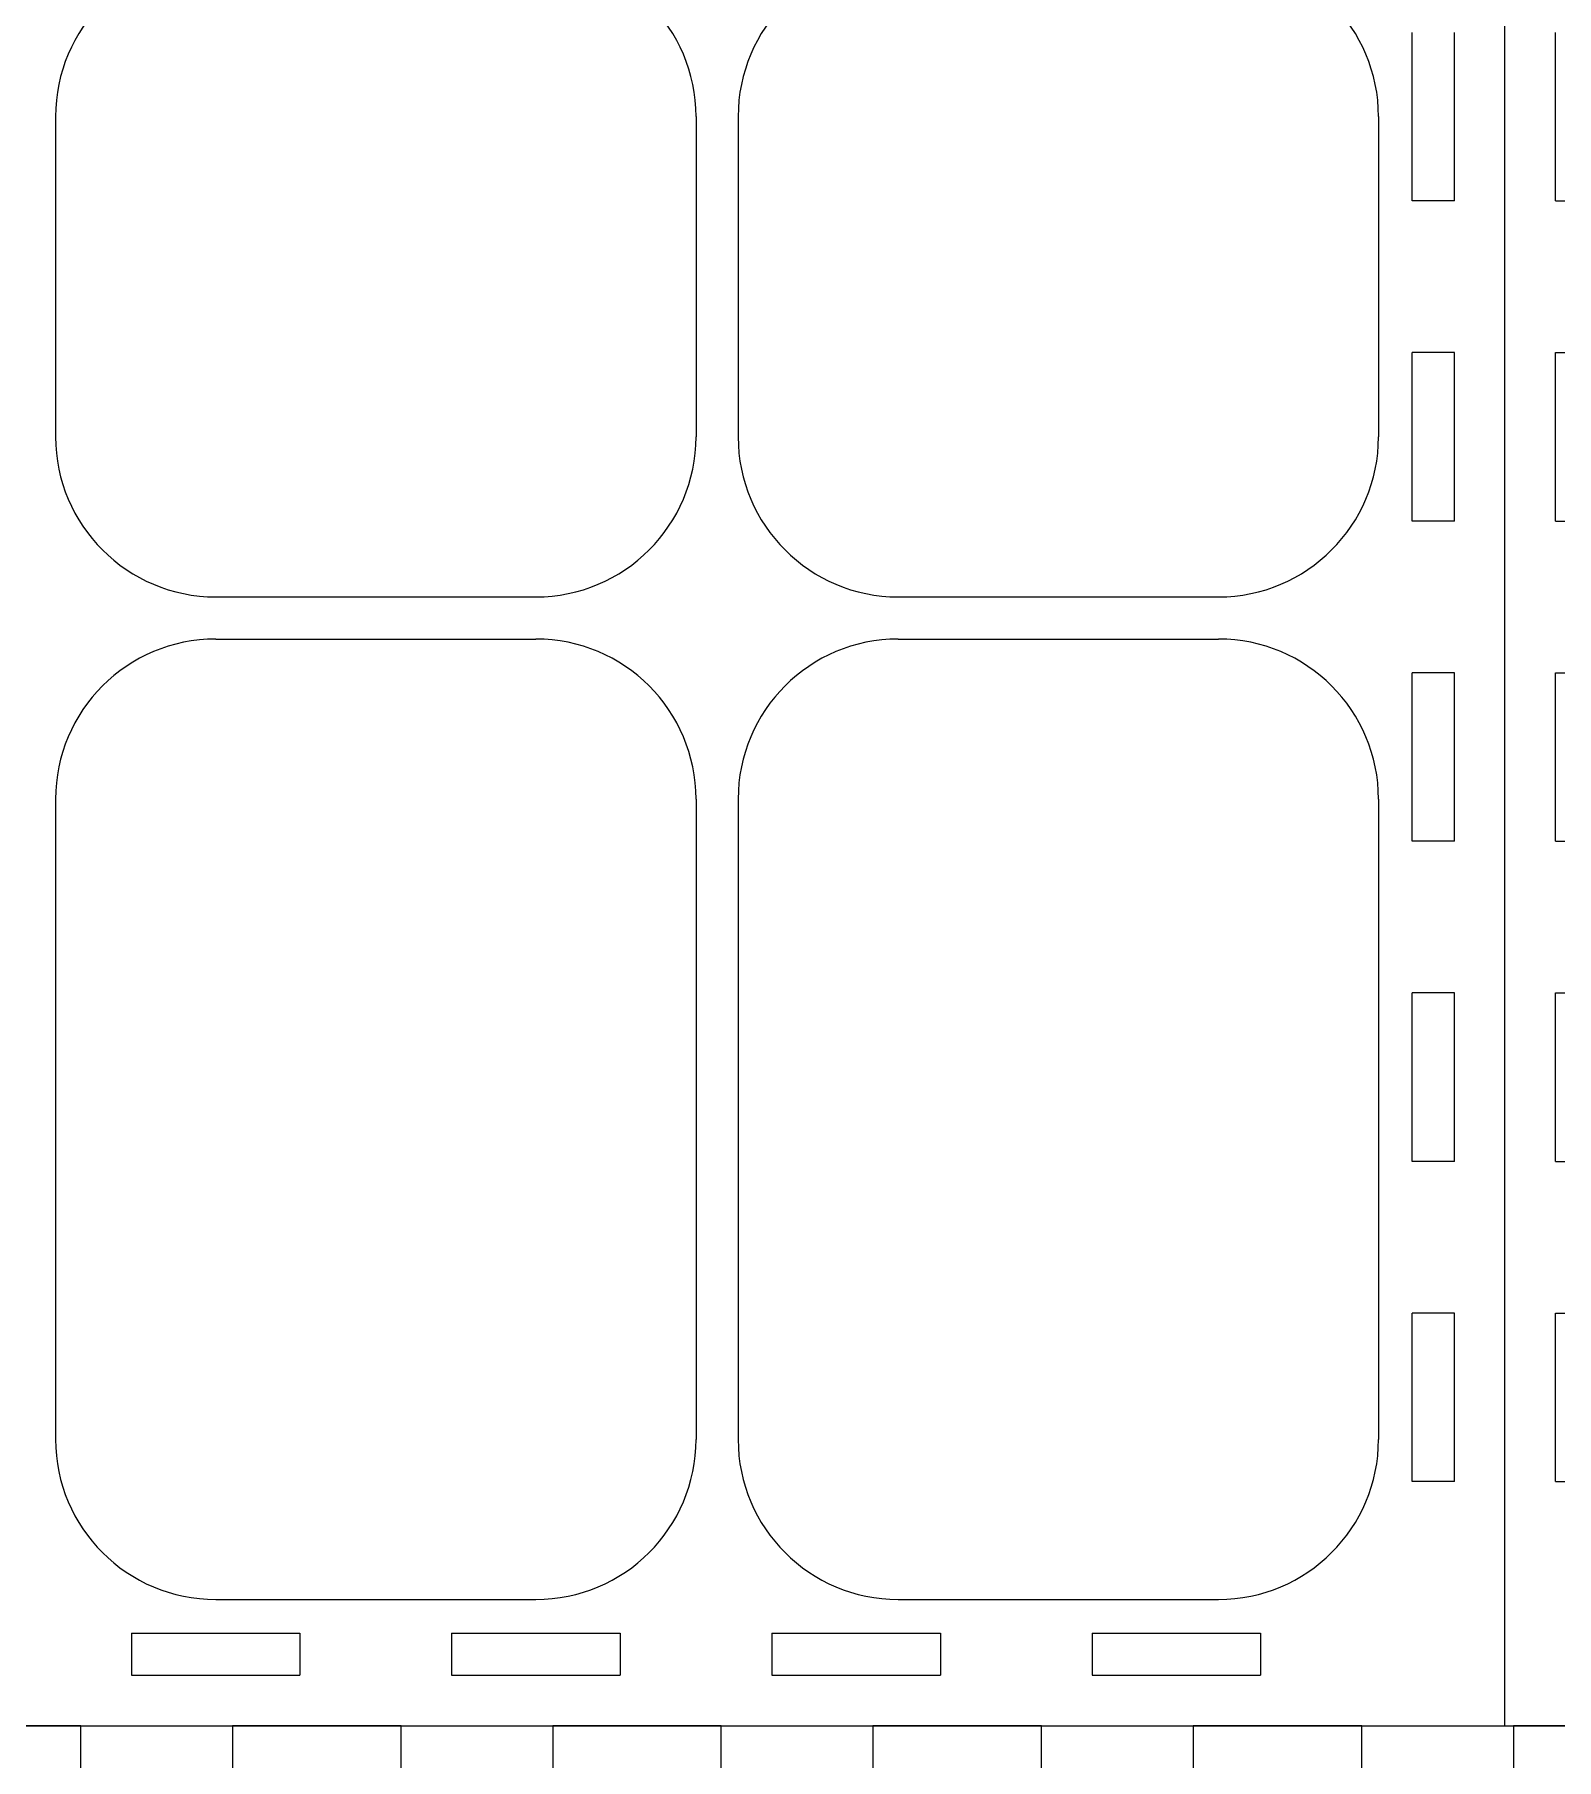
# Model space of a CAD drawing. Header units: millimetres. Extents: x 0 to 1198, y 2 to 800.
# Drawn here: x 66.1 to 156.5, y 498 to 600.4 of the extents above; entities that cross this region are included whole.
import ezdxf

# ---------------------------------------------------------------- set-up
doc = ezdxf.new("R2010")
doc.units = ezdxf.units.MM

# ---------------------------------------------------------------- blocks, each defined once
blk = doc.blocks.new('40- Side-53')
at = {"color": 179, "linetype": 'Continuous', "lineweight": 25}
for p, q in [((0, 0), (0, 153)), ((153, 0), (153, 153)), ((3, 90.5), (3, 100.5)), ((147.5, 90.5), (147.5, 100.5)), ((150, 90.5), (150, 100.5)), ((67, 95.5), (67, 76.5)), ((105, 95.5), (105, 76.5)), ((107.5, 95.5), (107.5, 76.5)), ((145.5, 95.5), (145.5, 76.5)), ((3, 90.5), (5.5, 90.5)), ((150, 90.5), (147.5, 90.5)), ((3, 81.5), (5.5, 81.5)), ((3, 71.5), (3, 81.5)), ((150, 81.5), (147.5, 81.5)), ((147.5, 71.5), (147.5, 81.5)), ((150, 71.5), (150, 81.5)), ((3, 71.5), (5.5, 71.5)), ((150, 71.5), (147.5, 71.5)), ((76.5, 67), (95.5, 67)), ((117, 67), (136, 67)), ((76.5, 64.5), (95.5, 64.5)), ((117, 64.5), (136, 64.5)), ((3, 62.5), (5.5, 62.5)), ((3, 52.5), (3, 62.5)), ((150, 62.5), (147.5, 62.5)), ((147.5, 52.5), (147.5, 62.5)), ((150, 52.5), (150, 62.5)), ((67, 55), (67, 17)), ((105, 55), (105, 17)), ((107.5, 55), (107.5, 17)), ((145.5, 55), (145.5, 17)), ((3, 52.5), (5.5, 52.5)), ((150, 52.5), (147.5, 52.5)), ((3, 43.5), (5.5, 43.5)), ((3, 33.5), (3, 43.5)), ((150, 43.5), (147.5, 43.5)), ((147.5, 33.5), (147.5, 43.5)), ((150, 33.5), (150, 43.5)), ((3, 33.5), (5.5, 33.5)), ((150, 33.5), (147.5, 33.5)), ((3, 24.5), (5.5, 24.5)), ((3, 14.5), (3, 24.5)), ((150, 24.5), (147.5, 24.5)), ((147.5, 14.5), (147.5, 24.5)), ((150, 14.5), (150, 24.5)), ((3, 14.5), (5.5, 14.5)), ((150, 14.5), (147.5, 14.5)), ((76.5, 7.5), (95.5, 7.5)), ((117, 7.5), (136, 7.5)), ((71.5, 5.5), (81.5, 5.5)), ((71.5, 5.5), (71.5, 3)), ((81.5, 5.5), (81.5, 3)), ((90.5, 5.5), (100.5, 5.5)), ((90.5, 5.5), (90.5, 3)), ((100.5, 5.5), (100.5, 3)), ((109.5, 5.5), (119.5, 5.5)), ((109.5, 5.5), (109.5, 3)), ((119.5, 5.5), (119.5, 3)), ((128.5, 5.5), (138.5, 5.5)), ((128.5, 5.5), (128.5, 3)), ((138.5, 5.5), (138.5, 3)), ((71.5, 3), (81.5, 3)), ((90.5, 3), (100.5, 3)), ((109.5, 3), (119.5, 3)), ((128.5, 3), (138.5, 3)), ((0, 0), (153, 0))]:
    blk.add_line(p, q, dxfattribs=at)
for centre, start, end in [((76.5, 95.5), 90, 180), ((95.5, 95.5), 0, 90), ((117, 95.5), 90, 180), ((136, 95.5), 0, 90), ((76.5, 76.5), 180, 270), ((95.5, 76.5), 270, 0), ((117, 76.5), 180, 270), ((136, 76.5), 270, 0), ((76.5, 55), 90, 180), ((95.5, 55), 0, 90), ((117, 55), 90, 180), ((136, 55), 0, 90), ((76.5, 17), 180, 270), ((95.5, 17), 270, 0), ((117, 17), 180, 270), ((136, 17), 270, 0)]:
    blk.add_arc(centre, 9.5, start, end, dxfattribs=at)
blk = doc.blocks.new('1- Side1 opposite')
at = {"color": 179, "linetype": 'Continuous', "lineweight": 25}
for p, q in [((43.5, 57.5), (33.5, 57.5)), ((43.5, 55), (43.5, 57.5)), ((52.5, 57.5), (52.5, 55)), ((62.5, 57.5), (52.5, 57.5)), ((62.5, 55), (62.5, 57.5)), ((71.5, 57.5), (71.5, 55)), ((81.5, 57.5), (71.5, 57.5)), ((81.5, 55), (81.5, 57.5)), ((90.5, 57.5), (90.5, 55)), ((100.5, 57.5), (90.5, 57.5)), ((100.5, 55), (100.5, 57.5)), ((109.5, 57.5), (109.5, 55)), ((119.5, 57.5), (109.5, 57.5)), ((119.5, 55), (119.5, 57.5)), ((128.5, 57.5), (128.5, 55)), ((138.5, 57.5), (128.5, 57.5))]:
    blk.add_line(p, q, dxfattribs=at)

msp = doc.modelspace()

# ---------------------------------------------------------------- block references
at = {"color": 7, "linetype": 'Continuous'}
for name, p in [('40- Side-53', (0.394, 500.001)), ('40- Side-53', (153.394, 500.001)), ('1- Side1 opposite', (25.394, 442.501))]:
    msp.add_blockref(name, p, dxfattribs=at)

doc.saveas('drawing.dxf')
